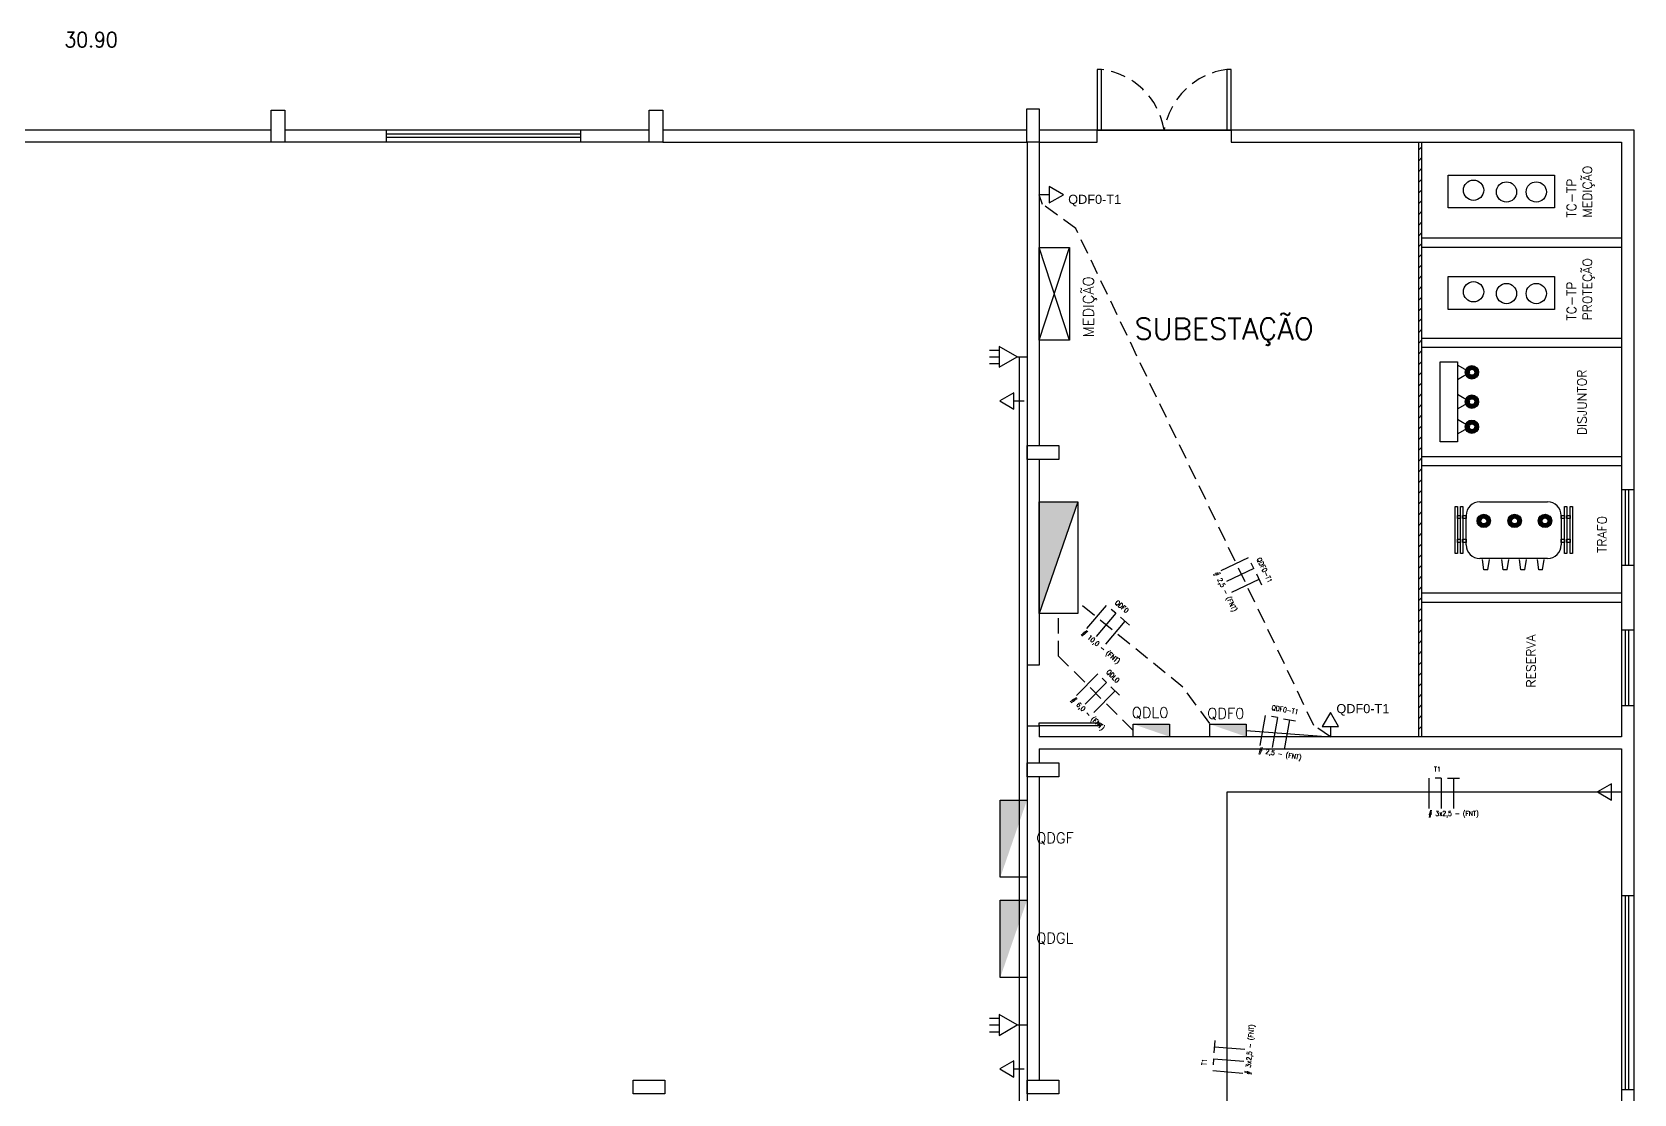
# Model space of a CAD drawing. Extents: x 103 to 641, y -58 to 322.
# Drawn here: x 383.75 to 410.15, y 110.79 to 128.3 of the extents above; entities that cross this region are included whole.
import ezdxf

# ---------------------------------------------------------------- set-up
doc = ezdxf.new("R2010")
doc.units = 0
doc.header["$MEASUREMENT"] = 0
doc.linetypes.add('DASHED2', pattern=[0.375, 0.25, -0.125])
doc.linetypes.add('HIDDEN', pattern=[0.375, 0.25, -0.125])
for name, color, linetype in [('_ARQ', 5, 'Continuous'), ('_ARQ-TEXTO', 4, 'Continuous'), ('_COTAS', 4, 'Continuous'), ('_ELT-PONTO', 2, 'Continuous'), ('_ELT-PONTO-TEXTO', 4, 'Continuous'), ('_ELT_ELETRODUTOS', 6, 'Continuous'), ('ELET_FIAÇÃO', 1, 'Continuous')]:
    doc.layers.add(name, color=color, linetype=linetype)
doc.styles.add('ARIAL', font='arial.ttf')
doc.styles.add('ROMANS', font='romans')
doc.styles.add('textstyle3', font='romans')
doc.styles.add('textstyle4', font='arial.ttf')
doc.styles.add('textstyle5', font='')
doc.styles.add('textstyle6', font='Standard')
doc.styles.get('textstyle5').set_extended_font_data('Standard')

# ---------------------------------------------------------------- blocks, each defined once
blk = doc.blocks.new('TOM_Monof_baixa')
at = {"layer": '_ELT-PONTO'}
for p, q in [((0.166, 0), (0, 0)), ((0.399, 0), (0.166, 0.135)), ((0.166, 0.135), (0.166, -0.135)), ((0.166, -0.135), (0.399, 0))]:
    blk.add_line(p, q, dxfattribs=at)
blk = doc.blocks.new('FIACAO_LAMP_FNT')
at = {"layer": 'ELET_FIAÇÃO', "color": 4, "linetype": 'Continuous'}
for p, q in [((0, -0.25), (0, 0.25)), ((0.2, 0.25), (0.1, 0.25)), ((0.2, 0.25), (0.2, -0.25)), ((0.3, 0.25), (0.5, 0.25)), ((0.4, 0.25), (0.4, -0.25))]:
    blk.add_line(p, q, dxfattribs=at)
at = {"layer": 'ELET_FIAÇÃO', "color": 4, "linetype": 'Continuous', "style": 'textstyle4'}
for tag, p in [('C', (0.079, 0.36)), ('B', (-0.014, -0.37))]:
    blk.add_attdef(tag, p, '', height=0.08, dxfattribs=at)
blk = doc.blocks.new('TOM_Trif_Baixa')
at = {"layer": '_ELT-PONTO'}
for p, q in [((-0.619, 0.111), (-0.459, 0.111)), ((-0.619, 0), (-0.459, 0)), ((-0.16, 0), (0, 0)), ((-0.619, -0.111), (-0.459, -0.111))]:
    blk.add_line(p, q, dxfattribs=at)
blk.add_lwpolyline([(-0.16, 0), (-0.459, 0.172), (-0.459, -0.172)], close=True, dxfattribs=at)

msp = doc.modelspace()

# ---------------------------------------------------------------- hatches: boundary and pattern name
at = {"layer": '_ARQ', "transparency": 33554687}
h = msp.add_hatch(dxfattribs=at)
h.set_pattern_fill('ANSI31', color=256, style=0, pattern_type=0)
h.set_pattern_definition([(45, (137.35003, -7.48815), (-0.08838835, 0.08838835), [])])
h.paths.add_polyline_path([(406.652, 126.481), (406.6, 126.481), (406.6, 116.681), (406.652, 116.681)], flags=0)
at = {"layer": '_ELT-PONTO', "linetype": 'Continuous', "transparency": 33554687}
h = msp.add_hatch(color=256, dxfattribs=at)
edge = h.paths.add_edge_path(flags=0)
edge.add_arc((407.475, 122.687), 0.111, 180, 360)
edge.add_arc((407.475, 122.687), 0.111, 0, 180)
edge = h.paths.add_edge_path(flags=0)
edge.add_arc((407.475, 122.687), 0.0492, 180, 360, ccw=False)
edge.add_arc((407.475, 122.687), 0.0492, 0, 180, ccw=False)
h = msp.add_hatch(color=256, dxfattribs=at)
edge = h.paths.add_edge_path(flags=0)
edge.add_arc((407.475, 122.203), 0.111, 180, 360)
edge.add_arc((407.475, 122.203), 0.111, 0, 180)
edge = h.paths.add_edge_path(flags=0)
edge.add_arc((407.475, 122.203), 0.0492, 180, 360, ccw=False)
edge.add_arc((407.475, 122.203), 0.0492, 0, 180, ccw=False)
h = msp.add_hatch(color=256, dxfattribs=at)
edge = h.paths.add_edge_path(flags=0)
edge.add_arc((407.475, 121.789), 0.111, 180, 360)
edge.add_arc((407.475, 121.789), 0.111, 0, 180)
edge = h.paths.add_edge_path(flags=0)
edge.add_arc((407.475, 121.789), 0.0492, 180, 360, ccw=False)
edge.add_arc((407.475, 121.789), 0.0492, 0, 180, ccw=False)
for points in [[(400.343, 118.714), (400.98, 120.554), (400.343, 120.554)], [(399.703, 114.364), (400.143, 115.638), (399.703, 115.638)], [(399.703, 112.715), (400.143, 113.988), (399.703, 113.988)]]:
    msp.add_hatch(color=256, dxfattribs=at).paths.add_polyline_path(points, flags=0)
h = msp.add_hatch(color=256, dxfattribs=at)
edge = h.paths.add_edge_path(flags=0)
edge.add_arc((407.671, 120.238), 0.111, 0, 180)
edge.add_arc((407.671, 120.238), 0.111, 180, 360)
edge = h.paths.add_edge_path(flags=0)
edge.add_arc((407.671, 120.238), 0.0492, 0, 180, ccw=False)
edge.add_arc((407.671, 120.238), 0.0492, 180, 360, ccw=False)
h = msp.add_hatch(color=256, dxfattribs=at)
edge = h.paths.add_edge_path(flags=0)
edge.add_arc((408.179, 120.238), 0.111, 270, 450)
edge.add_arc((408.179, 120.238), 0.111, 90, 270)
edge = h.paths.add_edge_path(flags=0)
edge.add_arc((408.179, 120.238), 0.0492, -90, 90, ccw=False)
edge.add_arc((408.179, 120.238), 0.0492, 90, 270, ccw=False)
h = msp.add_hatch(color=256, dxfattribs=at)
edge = h.paths.add_edge_path(flags=0)
edge.add_arc((408.68, 120.238), 0.111, 0, 180)
edge.add_arc((408.68, 120.238), 0.111, 180, 360)
edge = h.paths.add_edge_path(flags=0)
edge.add_arc((408.68, 120.238), 0.0492, 0, 180, ccw=False)
edge.add_arc((408.68, 120.238), 0.0492, 180, 360, ccw=False)
at = {"layer": '_ELT-PONTO', "linetype": 'Continuous'}
for points in [[(401.894, 116.888), (402.494, 116.681), (402.494, 116.888)], [(403.156, 116.888), (403.756, 116.681), (403.756, 116.888)]]:
    msp.add_hatch(color=256, dxfattribs=at).paths.add_polyline_path(points)

# ---------------------------------------------------------------- linework, layer by layer
at = {"layer": '_ARQ', "linetype": 'Continuous'}
for p, q in [((393.914, 126.481), (356.768, 126.481)), ((401.298, 126.679), (403.508, 126.679)), ((401.298, 126.481), (401.298, 126.679)), ((403.508, 126.679), (403.508, 126.481)), ((400.343, 121.252), (400.343, 117.86)), ((400.343, 117.86), (400.143, 117.86))]:
    msp.add_line(p, q, dxfattribs=at)
at = {"layer": '_ARQ'}
for p, q in [((381.685, 126.681), (387.685, 126.681)), ((387.914, 126.681), (393.914, 126.681)), ((389.587, 126.478), (389.587, 126.681)), ((389.587, 126.616), (392.784, 126.616)), ((389.587, 126.563), (392.784, 126.563)), ((392.787, 126.681), (392.787, 126.478)), ((394.143, 126.681), (400.141, 126.681)), ((394.143, 126.481), (400.143, 126.481)), ((400.143, 126.481), (400.143, 87.995)), ((400.343, 126.681), (410.143, 126.681)), ((400.343, 126.481), (400.343, 121.481)), ((400.343, 126.481), (401.298, 126.481)), ((403.508, 126.481), (409.943, 126.481)), ((406.6, 116.681), (406.6, 126.481)), ((406.652, 116.681), (406.652, 126.481)), ((409.943, 126.481), (409.943, 116.681)), ((410.143, 126.681), (410.143, 103.058)), ((406.652, 124.901), (409.943, 124.901)), ((406.652, 124.751), (409.943, 124.751)), ((406.652, 123.251), (409.943, 123.251)), ((406.652, 123.101), (409.943, 123.101)), ((406.652, 121.301), (409.943, 121.301)), ((406.652, 121.151), (409.943, 121.151)), ((409.943, 120.756), (410.146, 120.756)), ((410.008, 119.506), (410.008, 120.756)), ((410.061, 119.506), (410.061, 120.756)), ((409.943, 119.506), (410.146, 119.506)), ((406.652, 119.051), (409.943, 119.051)), ((406.652, 118.901), (409.943, 118.901)), ((409.941, 118.444), (410.143, 118.444)), ((410.005, 117.194), (410.005, 118.444)), ((410.059, 117.194), (410.059, 118.444)), ((409.941, 117.194), (410.143, 117.194)), ((400.143, 116.86), (400.343, 116.86)), ((400.343, 116.86), (400.343, 116.681)), ((409.943, 116.681), (400.343, 116.681)), ((400.343, 116.481), (409.943, 116.481)), ((400.343, 116.481), (400.343, 116.252)), ((409.943, 116.481), (409.943, 103.058)), ((400.343, 116.022), (400.343, 111.022)), ((409.943, 114.063), (410.143, 114.063)), ((410.005, 110.863), (410.005, 114.061)), ((410.059, 110.863), (410.059, 114.061)), ((410.143, 110.863), (409.943, 110.863))]:
    msp.add_line(p, q, dxfattribs=at)
at = {"layer": '_ARQ', "linetype": 'Continuous'}
for points in [[(401.298, 126.679), (401.368, 126.679), (401.368, 127.679), (401.298, 127.679)], [(403.438, 126.679), (403.508, 126.679), (403.508, 127.679), (403.438, 127.679)], [(400.343, 126.481), (400.141, 126.481), (400.141, 127.029), (400.343, 127.029)]]:
    msp.add_lwpolyline(points, close=True, dxfattribs=at)
at = {"layer": '_ARQ'}
for points in [[(387.914, 127.005), (387.914, 126.481), (387.685, 126.481), (387.685, 127.005)], [(394.143, 127.005), (394.143, 126.481), (393.914, 126.481), (393.914, 127.005)], [(400.143, 121.481), (400.668, 121.481), (400.668, 121.252), (400.143, 121.252)], [(400.343, 116.86), (400.343, 116.91), (401.343, 116.91), (401.343, 116.86)], [(400.143, 116.252), (400.668, 116.252), (400.668, 116.022), (400.143, 116.022)], [(393.652, 111.022), (394.176, 111.022), (394.176, 110.793), (393.652, 110.793)], [(400.143, 111.022), (400.668, 111.022), (400.668, 110.793), (400.143, 110.793)]]:
    msp.add_lwpolyline(points, close=True, dxfattribs=at)
at = {"layer": '_ARQ', "linetype": 'DASHED2'}
for centre, start, end in [((401.215, 126.485), 9.3793, 82.7104), ((403.591, 126.483), 97.2896, 170.6207)]:
    msp.add_arc(centre, 1.204, start, end, dxfattribs=at)
at = {"layer": '_ELT-PONTO', "linetype": 'Continuous'}
for p, q in [((400.343, 123.217), (400.844, 124.744)), ((400.844, 123.217), (400.343, 124.744)), ((400.98, 120.554), (400.343, 118.714)), ((407.607, 120.553), (408.723, 120.553)), ((407.382, 119.842), (407.382, 120.328)), ((408.948, 120.328), (408.948, 119.842)), ((408.723, 119.617), (407.607, 119.617)), ((407.673, 119.432), (407.651, 119.604)), ((407.738, 119.432), (407.763, 119.604)), ((407.993, 119.432), (407.971, 119.604)), ((408.058, 119.432), (408.083, 119.604)), ((408.244, 119.617), (408.083, 119.617)), ((408.283, 119.432), (408.261, 119.604)), ((408.348, 119.432), (408.373, 119.604)), ((408.576, 119.432), (408.554, 119.604)), ((408.641, 119.432), (408.666, 119.604)), ((407.738, 119.432), (407.673, 119.432)), ((408.058, 119.432), (407.993, 119.432)), ((408.348, 119.432), (408.283, 119.432)), ((408.641, 119.432), (408.576, 119.432))]:
    msp.add_line(p, q, dxfattribs=at)
for points in [[(407.086, 125.396), (407.086, 125.938), (408.838, 125.938), (408.838, 125.396)], [(400.343, 124.744), (400.844, 124.744), (400.844, 123.217), (400.343, 123.217)], [(407.086, 123.721), (407.086, 124.264), (408.838, 124.264), (408.838, 123.721)], [(406.954, 121.543), (406.954, 122.862), (407.236, 122.862), (407.236, 121.543)], [(407.439, 122.687), (407.236, 122.804), (407.236, 122.569)], [(407.439, 122.203), (407.236, 122.32), (407.236, 122.086)], [(407.439, 121.789), (407.236, 121.907), (407.236, 121.672)], [(400.343, 120.554), (400.98, 120.554), (400.98, 118.714), (400.343, 118.714)], [(407.237, 119.701), (407.199, 119.701), (407.199, 120.478), (407.237, 120.478)], [(407.328, 119.701), (407.29, 119.701), (407.29, 120.478), (407.328, 120.478)], [(409.04, 119.701), (409.002, 119.701), (409.002, 120.478), (409.04, 120.478)], [(409.132, 119.701), (409.094, 119.701), (409.094, 120.478), (409.132, 120.478)], [(407.29, 120.275), (407.236, 120.275), (407.236, 120.328), (407.29, 120.328)], [(407.382, 120.275), (407.328, 120.275), (407.328, 120.328), (407.382, 120.328)], [(409.002, 120.275), (408.948, 120.275), (408.948, 120.328), (409.002, 120.328)], [(409.094, 120.275), (409.04, 120.275), (409.04, 120.328), (409.094, 120.328)], [(407.29, 119.884), (407.236, 119.884), (407.236, 119.936), (407.29, 119.936)], [(407.382, 119.884), (407.328, 119.884), (407.328, 119.936), (407.382, 119.936)], [(409.002, 119.884), (408.948, 119.884), (408.948, 119.936), (409.002, 119.936)], [(409.094, 119.884), (409.04, 119.884), (409.04, 119.936), (409.094, 119.936)], [(402.494, 116.888), (402.494, 116.681), (401.894, 116.681), (401.894, 116.888)], [(403.756, 116.888), (403.756, 116.681), (403.156, 116.681), (403.156, 116.888)], [(399.703, 115.638), (400.143, 115.638), (400.143, 114.364), (399.703, 114.364)], [(399.703, 113.988), (400.143, 113.988), (400.143, 112.715), (399.703, 112.715)]]:
    msp.add_lwpolyline(points, close=True, dxfattribs=at)
for centre, radius in [((407.503, 125.688), 0.167), ((408.045, 125.659), 0.167), ((408.537, 125.659), 0.167), ((407.503, 124.014), 0.167), ((408.045, 123.985), 0.167), ((408.537, 123.985), 0.167), ((407.475, 122.687), 0.111), ((407.475, 122.687), 0.0492), ((407.475, 122.203), 0.111), ((407.475, 122.203), 0.0492), ((407.475, 121.789), 0.111), ((407.475, 121.789), 0.0492), ((407.671, 120.238), 0.111), ((407.671, 120.238), 0.0492), ((408.179, 120.238), 0.111), ((408.179, 120.238), 0.0492), ((408.68, 120.238), 0.111), ((408.68, 120.238), 0.0492)]:
    msp.add_circle(centre, radius, dxfattribs=at)
for centre, start, end in [((407.607, 120.328), 90, 180), ((408.723, 120.328), 0, 90), ((407.607, 119.842), 180, 270), ((408.723, 119.842), 270, 0)]:
    msp.add_arc(centre, 0.225, start, end, dxfattribs=at)
at = {"layer": '_ELT_ELETRODUTOS', "linetype": 'Continuous'}
for p, q in [((400.017, 88.125), (400.017, 122.941)), ((403.441, 107.308), (403.441, 115.772)), ((403.441, 115.772), (409.943, 115.772))]:
    msp.add_line(p, q, dxfattribs=at)
at = {"layer": '_ELT_ELETRODUTOS', "linetype": 'HIDDEN'}
for points in [[(405.143, 116.681), (404.87, 116.868), (400.947, 125.058), (400.4, 125.455), (400.343, 125.613)], [(403.156, 116.901), (402.712, 117.5), (400.98, 118.9)], [(401.894, 116.785), (400.661, 118.009), (400.661, 118.714)]]:
    msp.add_lwpolyline(points, dxfattribs=at)
at = {"layer": '_ELT_ELETRODUTOS'}
msp.add_lwpolyline([(403.756, 116.785), (405.143, 116.681)], dxfattribs=at)

# ---------------------------------------------------------------- block references
at = {"layer": '_COTAS', "linetype": 'Continuous'}
for name, p in [('TOM_Monof_baixa', (400.343, 125.613)), ('TOM_Trif_Baixa', (400.143, 122.941)), ('TOM_Trif_Baixa', (400.143, 111.93))]:
    msp.add_blockref(name, p, dxfattribs=at)
for p, rotation in [((400.094, 122.216), 180), ((405.143, 116.681), 90), ((409.943, 115.772), 180), ((400.094, 111.205), 180)]:
    msp.add_blockref('TOM_Monof_baixa', p, dxfattribs=dict(at, rotation=rotation))
at = {"layer": '_ELT_ELETRODUTOS', "linetype": 'Continuous'}
ref = msp.add_blockref('FIACAO_LAMP_FNT', (403.568, 119.526), dxfattribs=dict(at, rotation=295.5939722951523))
ref.add_attrib('B', '# 2,5 - (FNT)', (403.228, 119.378), dxfattribs={"layer": 'ELET_FIAÇÃO', "color": 4, "linetype": 'Continuous', "height": 0.08, "rotation": 295.594, "style": 'textstyle6'})
ref.add_attrib('C', 'QDF0-T1', (403.926, 119.61), dxfattribs={"layer": 'ELET_FIAÇÃO', "color": 4, "linetype": 'Continuous', "height": 0.08, "rotation": 295.594, "style": 'textstyle6'})
ref = msp.add_blockref('FIACAO_LAMP_FNT', (401.291, 118.654), dxfattribs=dict(at, rotation=319.7227403610897))
ref.add_attrib('B', '# 10,0 - (FNT)', (401.041, 118.381), dxfattribs={"layer": 'ELET_FIAÇÃO', "color": 4, "linetype": 'Continuous', "height": 0.08, "rotation": 319.7227, "style": 'textstyle6'})
ref.add_attrib('C', 'QDF0', (401.584, 118.878), dxfattribs={"layer": 'ELET_FIAÇÃO', "color": 4, "linetype": 'Continuous', "height": 0.08, "rotation": 319.7227, "style": 'textstyle6'})
ref = msp.add_blockref('FIACAO_LAMP_FNT', (401.135, 117.537), dxfattribs=dict(at, rotation=315.5253150988449))
ref.add_attrib('B', '# 6,0 - (FNT)', (400.866, 117.282), dxfattribs={"layer": 'ELET_FIAÇÃO', "color": 4, "linetype": 'Continuous', "height": 0.08, "rotation": 315.5253, "style": 'textstyle6'})
ref.add_attrib('C', 'QDL0', (401.443, 117.738), dxfattribs={"layer": 'ELET_FIAÇÃO', "color": 4, "linetype": 'Continuous', "height": 0.08, "rotation": 315.5253, "style": 'textstyle6'})
ref = msp.add_blockref('FIACAO_LAMP_FNT', (404.03, 116.783), dxfattribs=dict(at, rotation=350.2023830692978))
ref.add_attrib('B', '# 2,5 - (FNT)', (403.954, 116.42), dxfattribs={"layer": 'ELET_FIAÇÃO', "color": 4, "linetype": 'Continuous', "height": 0.08, "rotation": 350.2024, "style": 'textstyle6'})
ref.add_attrib('C', 'QDF0-T1', (404.169, 117.124), dxfattribs={"layer": 'ELET_FIAÇÃO', "color": 4, "linetype": 'Continuous', "height": 0.08, "rotation": 350.2024, "style": 'textstyle6'})
ref = msp.add_blockref('FIACAO_LAMP_FNT', (406.771, 115.746), dxfattribs=at)
ref.add_attrib('B', '# 3x2,5 - (FNT)', (406.757, 115.376), dxfattribs={"layer": 'ELET_FIAÇÃO', "color": 4, "linetype": 'Continuous', "height": 0.08, "style": 'textstyle6'})
ref.add_attrib('C', 'T1', (406.85, 116.106), dxfattribs={"layer": 'ELET_FIAÇÃO', "color": 4, "linetype": 'Continuous', "height": 0.08, "style": 'textstyle6'})
ref = msp.add_blockref('FIACAO_LAMP_FNT', (403.452, 111.153), dxfattribs=dict(at, rotation=85.29258830662572))
ref.add_attrib('B', '# 3x2,5 - (FNT)', (403.82, 111.109), dxfattribs={"layer": 'ELET_FIAÇÃO', "color": 4, "linetype": 'Continuous', "height": 0.08, "rotation": 85.2926, "style": 'textstyle6'})
ref.add_attrib('C', 'T1', (403.1, 111.261), dxfattribs={"layer": 'ELET_FIAÇÃO', "color": 4, "linetype": 'Continuous', "height": 0.08, "rotation": 85.2926, "style": 'textstyle6'})

# ---------------------------------------------------------------- texts
at = {"layer": '_ARQ-TEXTO', "style": 'textstyle3'}
msp.add_text('SUBESTAÇÃO', height=0.35, dxfattribs=at).set_placement((401.914, 123.23))
at = {"layer": '_COTAS', "linetype": 'Continuous', "insert": (384.718, 128.17), "char_height": 0.25, "attachment_point": 5, "style": 'textstyle5'}
msp.add_mtext('30.90', dxfattribs=at)
at = {"layer": '_ELT-PONTO', "linetype": 'Continuous', "char_height": 0.15, "attachment_point": 1, "style": 'ARIAL'}
for insert in [(400.822, 125.613), (405.242, 117.219)]:
    msp.add_mtext_dynamic_manual_height_columns('QDF0-T1', width=3.52102, gutter_width=12.5, heights=[0], dxfattribs=dict(at, insert=insert))
at = {"layer": '_ELT-PONTO-TEXTO', "style": 'textstyle3'}
for s, height, p in [('MEDIÇÃO', 0.15, (409.454, 125.236)), ('TC-TP', 0.15, (409.192, 125.236)), ('PROTEÇÃO', 0.15, (409.454, 123.54)), ('MEDIÇÃO', 0.176, (401.244, 123.266)), ('TC-TP', 0.15, (409.192, 123.54)), ('DISJUNTOR', 0.15, (409.363, 121.651)), ('TRAFO', 0.15, (409.696, 119.71)), ('RESERVA', 0.15, (408.525, 117.49))]:
    msp.add_text(s, height=height, rotation=90, dxfattribs=at).set_placement(p)
at = {"layer": '_ELT-PONTO-TEXTO'}
for s, style, p in [('QDL0', 'ROMANS', (401.87, 116.99)), ('QDF0', 'ROMANS', (403.114, 116.977)), ('QDGF', 'textstyle3', (400.295, 114.924)), ('QDGL', 'textstyle3', (400.295, 113.275))]:
    msp.add_text(s, height=0.176, dxfattribs=dict(at, style=style)).set_placement(p)

doc.saveas('drawing.dxf')
